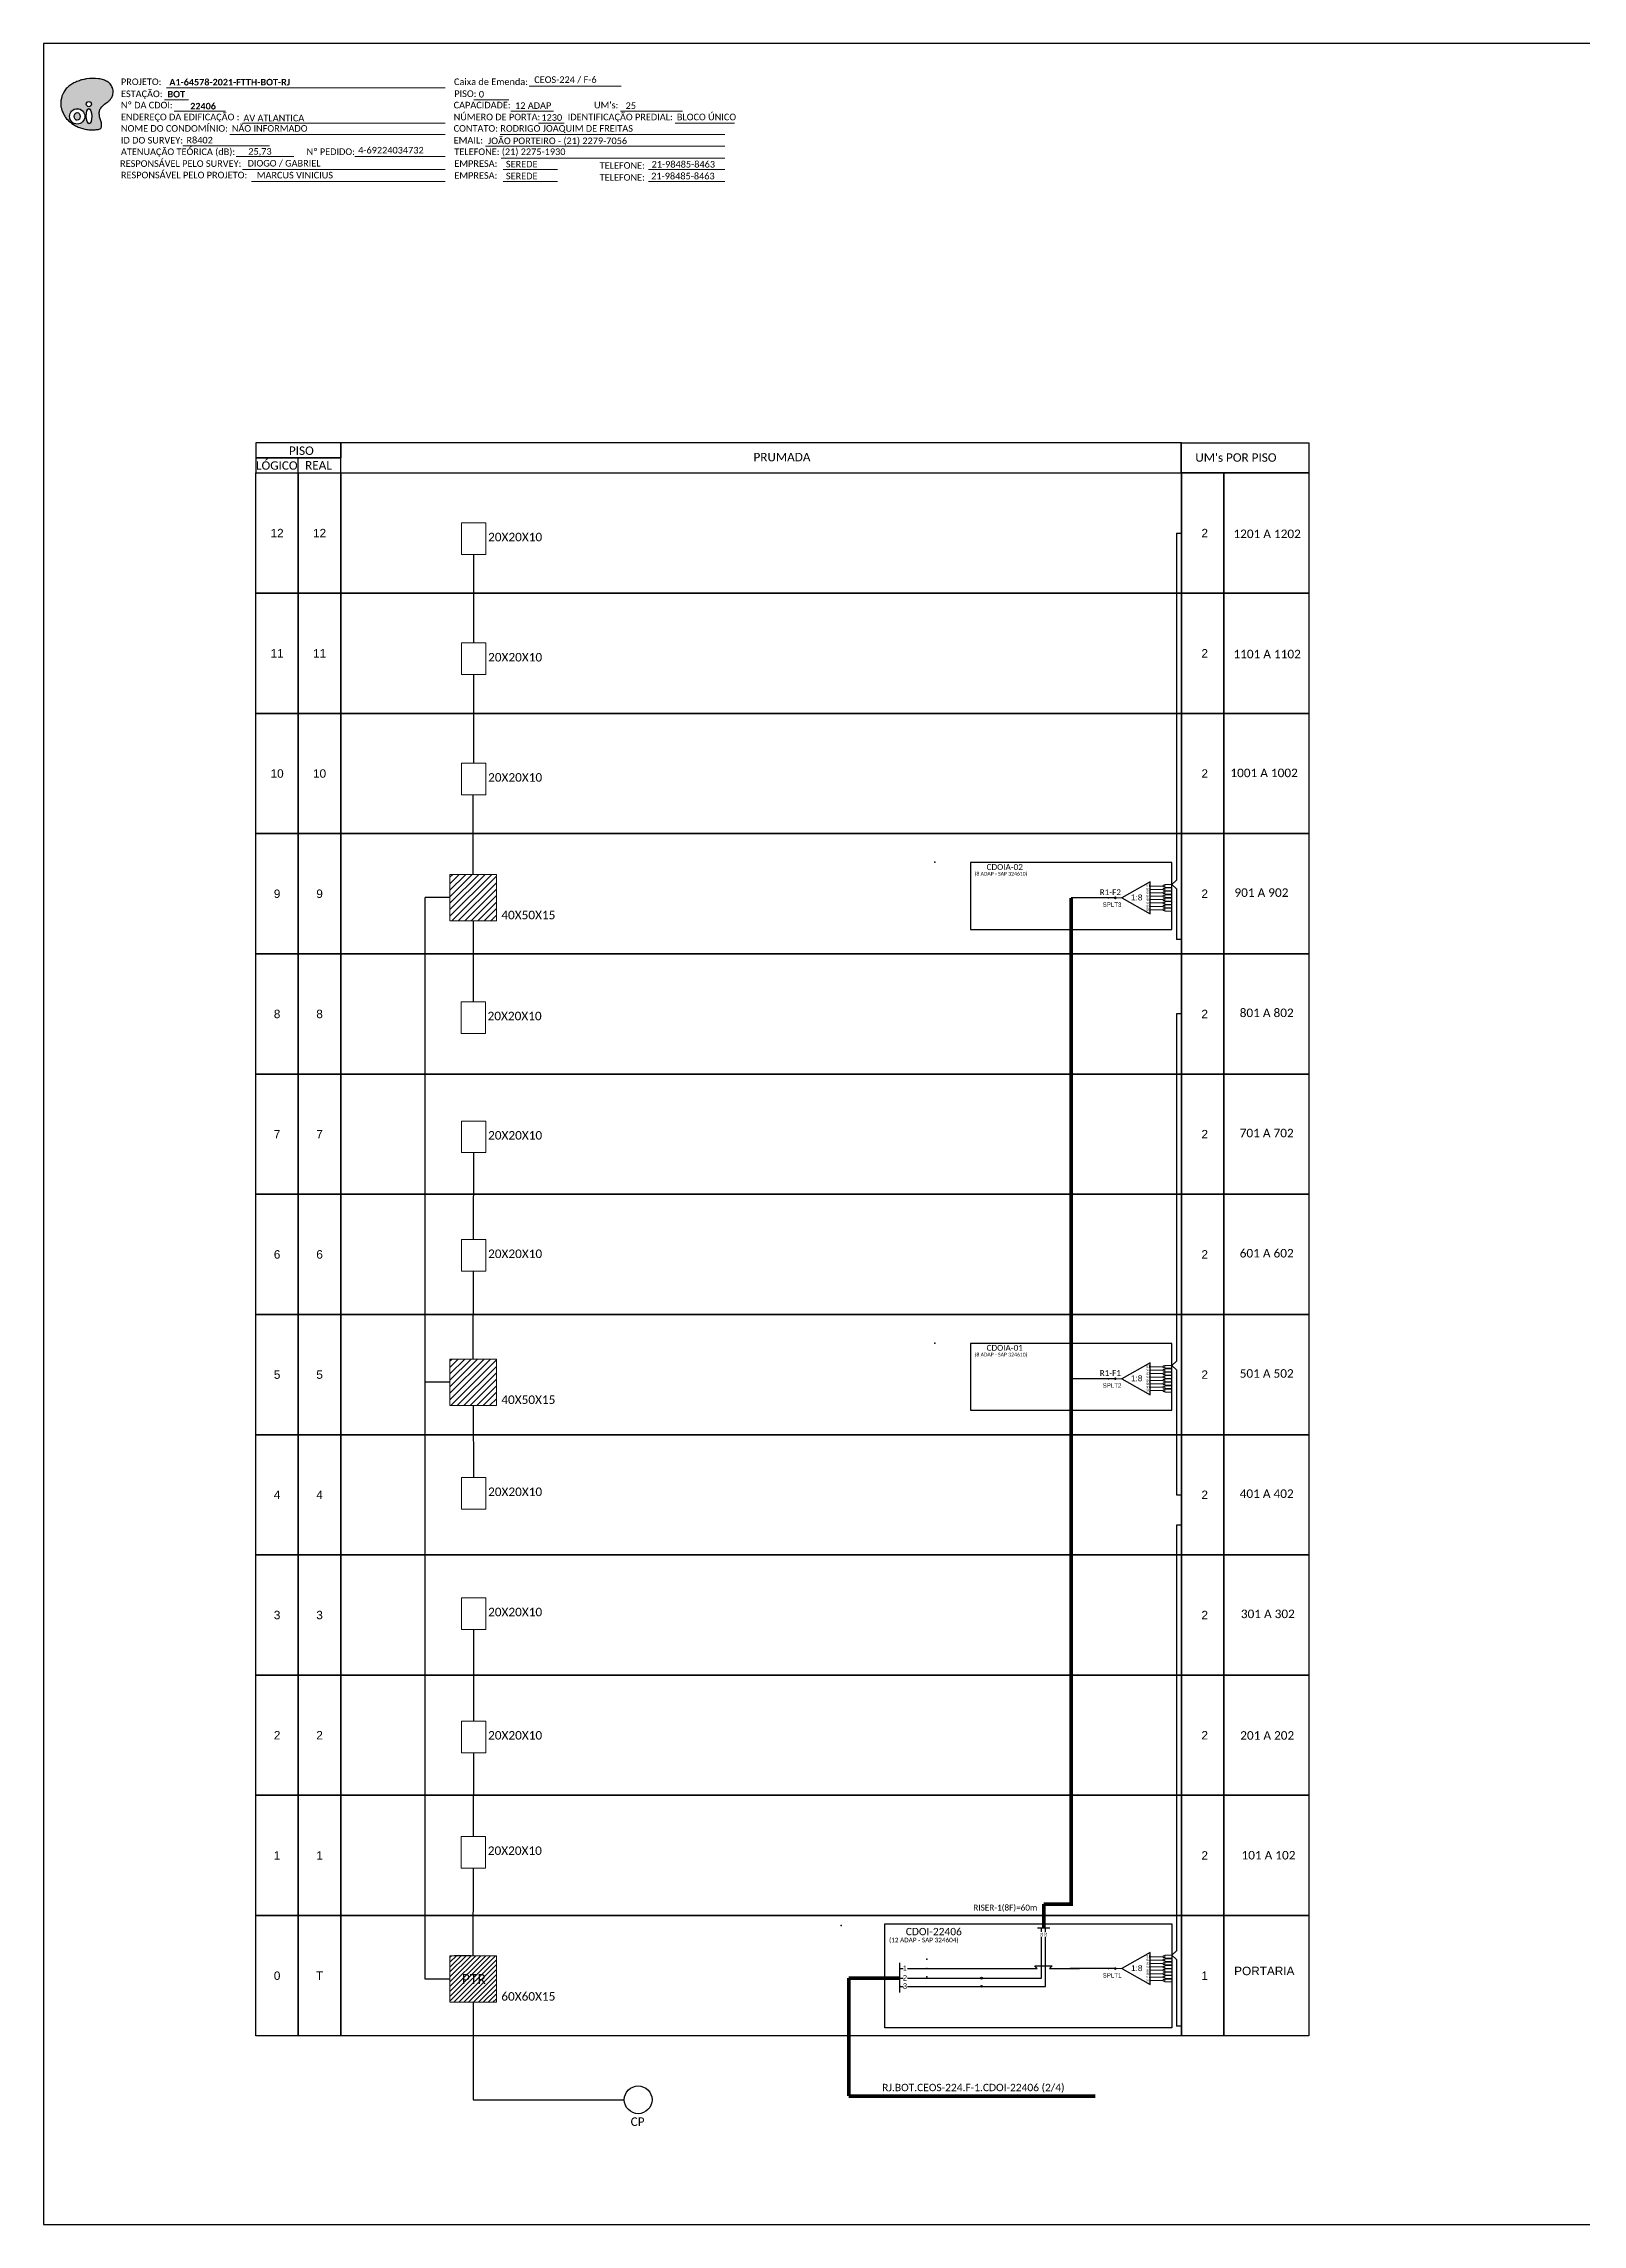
# Model space of a CAD drawing. Header units: inches. Extents: x 4735 to 6467, y 1468 to 2062.
# Drawn here: x 5629 to 6048, y 1468 to 2062 of the extents above; entities that cross this region are included whole.
import ezdxf
from ezdxf.enums import TextEntityAlignment as Align

# ---------------------------------------------------------------- set-up
doc = ezdxf.new("R2010")
doc.units = ezdxf.units.IN
doc.header["$MEASUREMENT"] = 0
doc.styles.add('ARIAL', font='arial.ttf')
doc.styles.add('WMF-Calibri0', font='calibri.ttf')
doc.styles.add('WMF-Calibri1', font='calibrib.ttf')

# ---------------------------------------------------------------- blocks, each defined once
blk = doc.blocks.new('A$C415C251F')
at = {"color": 3}
blk.add_point((0, 0), dxfattribs=at)
blk = doc.blocks.new('LEG_CDOIA8_C-SPLT_ESQ')
at = {"color": 3, "extrusion": (0, 0, -1), "xscale": -1, "zscale": -1}
blk.add_blockref('A$C415C251F', (0, 0), dxfattribs=at)
at = {"color": 1, "style": 'WMF-Calibri0', "flags": 4}
blk.add_attdef('MODELO', text='', height=1.5, dxfattribs=at).set_placement((22.54, -4.54), align=Align.CENTER)
blk.add_attdef('CDO', (21.44, -2.61), '', height=2, dxfattribs=at)
at = {"style": 'ARIAL', "flags": 4}
blk.add_attdef('SPLITAGEM', text='', height=1.5, dxfattribs=at).set_placement((18.61, -12.59), align=Align.CENTER)
blk = doc.blocks.new('SPLT_1-8_SC-APC')
at = {"color": 1}
blk.add_lwpolyline([(-7.37, -2.1), (-17.04, -7.55), (-7.37, -13), (-7.37, -2.1)], dxfattribs=at)
at = {"color": 3, "lineweight": 0}
for points in [[(-2.99, -3.51), (-7.37, -3.51)], [(-7.37, -4.66), (-2.99, -4.66)], [(-7.37, -5.82), (-2.99, -5.82)], [(-7.37, -6.97), (-2.99, -6.97)], [(-2.41, -3.02), (-2.41, -4)], [(-2.41, -3.02), (0, -3.02)], [(-2.41, -4), (0, -4)], [(-2.41, -4.17), (-2.41, -5.16)], [(-2.41, -4.17), (0, -4.17)], [(-2.41, -5.16), (0, -5.16)], [(-2.41, -5.32), (-2.41, -6.31)], [(-2.41, -5.32), (0, -5.32)], [(-2.41, -6.31), (0, -6.31)], [(-2.41, -6.48), (-2.41, -7.46)], [(-2.41, -6.48), (0, -6.48)], [(-7.37, -8.12), (-2.99, -8.12)], [(-7.37, -9.28), (-2.99, -9.28)], [(-7.37, -10.43), (-2.99, -10.43)], [(-7.37, -11.58), (-2.99, -11.58)], [(-2.41, -7.46), (0, -7.46)], [(-2.41, -7.63), (-2.41, -8.62)], [(-2.41, -7.63), (0, -7.63)], [(-2.41, -8.62), (0, -8.62)], [(-2.41, -8.78), (-2.41, -9.77)], [(-2.41, -8.78), (0, -8.78)], [(-2.41, -9.77), (0, -9.77)], [(-2.41, -9.94), (-2.41, -10.92)], [(-2.41, -9.94), (0, -9.94)], [(-2.41, -10.92), (0, -10.92)], [(-2.41, -11.09), (-2.41, -12.08)], [(-2.41, -11.09), (0, -11.09)], [(-2.41, -12.08), (0, -12.08)]]:
    blk.add_lwpolyline(points, dxfattribs=at)
for points in [[(-2.99, -3.22), (-2.41, -3.22), (-2.41, -3.8), (-2.99, -3.8)], [(-2.99, -4.38), (-2.41, -4.38), (-2.41, -4.95), (-2.99, -4.95)], [(-2.99, -5.53), (-2.41, -5.53), (-2.41, -6.1), (-2.99, -6.1)], [(-2.99, -6.68), (-2.41, -6.68), (-2.41, -7.26), (-2.99, -7.26)], [(-2.99, -7.84), (-2.41, -7.84), (-2.41, -8.41), (-2.99, -8.41)], [(-2.99, -8.99), (-2.41, -8.99), (-2.41, -9.56), (-2.99, -9.56)], [(-2.99, -10.14), (-2.41, -10.14), (-2.41, -10.72), (-2.99, -10.72)], [(-2.99, -11.3), (-2.41, -11.3), (-2.41, -11.87), (-2.99, -11.87)]]:
    blk.add_lwpolyline(points, close=True, dxfattribs=at)
at = {"color": 1, "lineweight": 0}
blk.add_lwpolyline([(-17.04, -7.55), (-19.26, -7.55)], dxfattribs=at)
at = {"color": 1, "style": 'ARIAL'}
for s, height, p in [('1:8', 2, (-13.91, -8.4)), ('S1', 0.75, (-8.74, -3.78)), ('S2', 0.75, (-8.74, -4.97)), ('S3', 0.75, (-8.74, -6.18)), ('S4', 0.75, (-8.74, -7.36)), ('S5', 0.75, (-8.74, -8.57)), ('S6', 0.75, (-8.74, -9.69)), ('S7', 0.75, (-8.74, -10.78)), ('S8', 0.75, (-8.74, -11.9))]:
    blk.add_text(s, height=height, dxfattribs=at).set_placement(p)
blk = doc.blocks.new('SPLITTER_')
blk.add_point((0, 0))
at = {"style": 'ARIAL', "flags": 4}
blk.add_attdef('SPLT', (0, -3.26), '', height=1.5, dxfattribs=at)
blk = doc.blocks.new('OI')
h = blk.add_hatch(color=40)
edge = h.paths.add_edge_path()
edge.add_spline(control_points=[(4.35, -0.67), (3.92, -0.99), (3.26, -1.5), (2.81, -2.59), (2.9, -3.5), (3.06, -4.27), (3.31, -4.85), (3.37, -5.39), (3.4, -5.88), (3.2, -6.4), (2.54, -6.61), (1.65, -6.63), (0.55, -6.67), (-0.56, -6.42), (-1.61, -6.14), (-2.77, -5.61), (-3.92, -4.77), (-4.89, -3.7), (-5.34, -2.65), (-5.6, -1.94), (-5.85, -0.96), (-5.71, 0.47), (-5.1, 2.02), (-4.14, 3.02), (-3.3, 3.61), (-2.37, 4.16), (-1.36, 4.44), (-0.56, 4.7), (0.79, 4.85), (2.24, 4.97), (3.79, 4.57), (4.67, 4.21), (5.44, 3.65), (5.76, 2.99), (6.03, 2.21), (6.01, 1.46), (5.72, 0.64), (5.31, 0.08), (4.88, -0.38), (4.51, -0.55), (4.35, -0.67)], knot_values=[0, 0, 0, 0, 1.60434, 2.417191, 3.427595, 4.282808, 4.776746, 5.304182, 5.888771, 6.258406, 6.858137, 7.79129, 8.986195, 10.124242, 11.187857, 12.242908, 13.953784, 15.414161, 16.515391, 17.349188, 17.675853, 19.552021, 21.515531, 22.568638, 23.63245, 24.621084, 25.782718, 26.745347, 27.142653, 29.870543, 31.004649, 31.921532, 32.709589, 33.801391, 34.042471, 35.192333, 35.971461, 36.628871, 37.254359, 37.836911, 37.836911, 37.836911, 37.836911], degree=3, periodic=0)
h.paths.add_polyline_path([(1.13, -0.87, -1), (-0.04, -0.87, -1)], flags=16)
edge = h.paths.add_edge_path(flags=16)
edge.add_ellipse((0.56, -3.59), major_axis=(-0.02, 1.71), ratio=0.361305, start_angle=0, end_angle=360)
h.paths.add_polyline_path([(-0.36, -3.62, -1), (-3.8, -3.62, -1)], flags=16)
edge = h.paths.add_edge_path(flags=0)
edge.add_ellipse((-2.08, -3.62), major_axis=(0, 0.885), ratio=0.758294, start_angle=0, end_angle=360)
at = {"color": 40}
for centre, radius in [((-2.08, -3.62), 1.72), ((0.54, -0.87), 0.587)]:
    blk.add_circle(centre, radius, dxfattribs=at)
blk.add_ellipse((-2.08, -3.62), major_axis=(0, 0.885), ratio=0.758294, start_param=-3.141592653589792, end_param=3.141592653589792, dxfattribs=at)
blk.add_ellipse((0.56, -3.59), major_axis=(-0.02, 1.71), ratio=0.361305, dxfattribs=at)
at = {"color": 40, "start_tangent": (-0.800898, -0.598801), "end_tangent": (-0.800898, -0.598801)}
blk.add_spline([(4.35, -0.67), (3.2, -1.78), (2.9, -2.54), (2.92, -3.55), (3.12, -4.38), (3.28, -4.85), (3.37, -5.37), (3.35, -5.95), (3.2, -6.29), (2.66, -6.55), (1.73, -6.63), (0.54, -6.62), (-0.58, -6.41), (-1.6, -6.11), (-2.56, -5.67), (-3.95, -4.67), (-4.89, -3.56), (-5.37, -2.56), (-5.64, -1.78), (-5.72, -1.46), (-5.63, 0.42), (-4.84, 2.22), (-4.13, 2.99), (-3.27, 3.62), (-2.4, 4.09), (-1.3, 4.47), (-0.37, 4.72), (0.02, 4.77), (2.75, 4.8), (3.85, 4.53), (4.69, 4.16), (5.31, 3.68), (5.85, 2.73), (5.93, 2.5), (5.94, 1.35), (5.67, 0.62), (5.29, 0.08), (4.84, -0.36), (4.35, -0.67)], degree=3, dxfattribs=at)

msp = doc.modelspace()

# ---------------------------------------------------------------- hatches: boundary and pattern name
h = msp.add_hatch()
h.set_pattern_fill('ANSI31', color=1, scale=10, style=0)
h.set_pattern_definition([(45, (4324.9202, 1491.919), (-0.8838835, 0.8838835), [])])
h.paths.add_polyline_path([(5752.24, 1836.08), (5739.59, 1836.08), (5739.59, 1823.44), (5752.24, 1823.44)])
h = msp.add_hatch(color=3)
h.dxf.hatch_style = 1
edge = h.paths.add_edge_path()
edge.add_arc((5920.89, 1829.69), 0.242, 0, 360)
h = msp.add_hatch()
h.set_pattern_fill('ANSI31', color=1, scale=10, style=0)
h.set_pattern_definition([(45, (4324.9202, 1459.1752), (-0.8838835, 0.8838835), [])])
h.paths.add_polyline_path([(5752.24, 1704.06), (5739.59, 1704.06), (5739.59, 1691.42), (5752.24, 1691.42)])
h = msp.add_hatch(color=3)
h.dxf.hatch_style = 1
edge = h.paths.add_edge_path()
edge.add_arc((5920.89, 1698.72), 0.242, 0, 360)
h = msp.add_hatch()
h.set_pattern_fill('ANSI31', color=1, scale=7.526522, style=0)
h.set_pattern_definition([(45, (5516.7425, 1214.4854), (-0.6652568, 0.6652568), [])])
h.paths.add_polyline_path([(5752.24, 1541.53), (5739.59, 1541.53), (5739.59, 1528.89), (5752.24, 1528.89)])
h.paths.add_polyline_path([(5742.16, 1533.16), (5750.12, 1533.16), (5750.12, 1537.23), (5742.16, 1537.23)], flags=24)
h = msp.add_hatch(color=3)
h.dxf.hatch_style = 1
edge = h.paths.add_edge_path()
edge.add_arc((5884.41, 1535.45), 0.242, 0, 360)
h = msp.add_hatch(color=3)
h.dxf.hatch_style = 1
edge = h.paths.add_edge_path()
edge.add_arc((5884.41, 1533.21), 0.242, 0, 360)
h = msp.add_hatch(color=3)
h.dxf.hatch_style = 1
edge = h.paths.add_edge_path()
edge.add_arc((5920.89, 1538.04), 0.242, 0, 360)

# ---------------------------------------------------------------- linework, layer by layer
at = {"color": 5}
for p, q in [((5920.89, 1829.69), (5908.86, 1829.69)), ((5920.89, 1698.72), (5908.86, 1698.72))]:
    msp.add_line(p, q, dxfattribs=at)
msp.add_line((5745.33, 1541.53), (5740.79, 1541.53))
at = {"color": 3}
msp.add_line((5920.89, 1538.04), (5908.62, 1538.04), dxfattribs=at)
for points in [[(5628.87, 1468.37), (6467.43, 1468.37), (6467.43, 2062.37), (5628.87, 2062.37), (5628.87, 1468.37)], [(5698.27, 1945.42), (5698.27, 1949.53)], [(5709.85, 1945.42), (5938.87, 1945.42), (5938.87, 1953.64), (5709.85, 1953.64), (5709.85, 1953.64), (5709.85, 1949.53)], [(5938.85, 1945.42), (5938.85, 1953.64)]]:
    msp.add_lwpolyline(points)
at = {"color": 7, "lineweight": 0}
for points in [[(5662.34, 2050.33), (5738.31, 2050.33)], [(5761.15, 2050.82), (5786.28, 2050.82)], [(5661.82, 2047.05), (5668.37, 2047.05)], [(5664.48, 2043.98), (5678.43, 2043.98)], [(5746.11, 2047.1), (5755.59, 2047.1)], [(5756.16, 2043.98), (5767.77, 2043.98)], [(5786.1, 2043.98), (5802.96, 2043.98)], [(5679.64, 2037.64), (5738.31, 2037.64)], [(5683.05, 2040.75), (5738.31, 2040.75)], [(5753.27, 2037.64), (5814.5, 2037.64)], [(5763.74, 2040.75), (5770.69, 2040.75)], [(5800.91, 2040.75), (5817.09, 2040.75)], [(5666.8, 2034.57), (5690.43, 2034.57)], [(5681.34, 2031.6), (5697.01, 2031.6)], [(5713.67, 2031.61), (5738.17, 2031.61)], [(5714.17, 2031.61), (5738.32, 2031.61)], [(5749.23, 2034.4), (5814.5, 2034.4)], [(5683.05, 2028.05), (5738.31, 2028.05)], [(5753.52, 2031.16), (5814.5, 2031.16)], [(5754.13, 2028.05), (5768.93, 2028.05)], [(5793.73, 2028.05), (5814.5, 2028.05)], [(5685.54, 2024.81), (5738.31, 2024.81)], [(5754.13, 2024.81), (5768.93, 2024.81)], [(5793.73, 2024.81), (5814.5, 2024.81)]]:
    msp.add_lwpolyline(points, dxfattribs=at)
at = {"color": 0}
for points in [[(5686.7, 1949.53), (5709.85, 1949.53), (5709.85, 1953.64), (5686.7, 1953.64)], [(5686.7, 1945.42), (5709.85, 1945.42), (5709.85, 1949.53), (5686.7, 1949.53)]]:
    msp.add_lwpolyline(points, close=True, dxfattribs=at)
for points in [[(5938.87, 1953.64), (5973.59, 1953.64), (5973.59, 1945.42), (5938.87, 1945.42)], [(5686.7, 1945.42), (5698.27, 1945.42), (5698.27, 1912.67), (5686.7, 1912.67)], [(5698.27, 1945.42), (5709.85, 1945.42), (5709.85, 1912.67), (5698.27, 1912.67)], [(5709.85, 1945.42), (5938.87, 1945.42), (5938.87, 1912.67), (5709.85, 1912.67)], [(5938.87, 1945.42), (5950.44, 1945.42), (5950.44, 1912.67), (5938.87, 1912.67)], [(5950.44, 1945.42), (5973.59, 1945.42), (5973.59, 1912.67), (5950.44, 1912.67)], [(5686.7, 1912.67), (5698.27, 1912.67), (5698.27, 1879.93), (5686.7, 1879.93)], [(5698.27, 1912.67), (5709.85, 1912.67), (5709.85, 1879.93), (5698.27, 1879.93)], [(5709.85, 1912.67), (5938.87, 1912.67), (5938.87, 1879.93), (5709.85, 1879.93)], [(5938.87, 1912.67), (5950.44, 1912.67), (5950.44, 1879.93), (5938.87, 1879.93)], [(5950.44, 1912.67), (5973.59, 1912.67), (5973.59, 1879.93), (5950.44, 1879.93)], [(5686.7, 1879.93), (5698.27, 1879.93), (5698.27, 1847.19), (5686.7, 1847.19)], [(5698.27, 1879.93), (5709.85, 1879.93), (5709.85, 1847.19), (5698.27, 1847.19)], [(5709.85, 1879.93), (5938.87, 1879.93), (5938.87, 1847.19), (5709.85, 1847.19)], [(5938.87, 1879.93), (5950.44, 1879.93), (5950.44, 1847.19), (5938.87, 1847.19)], [(5950.44, 1879.93), (5973.59, 1879.93), (5973.59, 1847.19), (5950.44, 1847.19)], [(5686.7, 1847.19), (5698.27, 1847.19), (5698.27, 1814.44), (5686.7, 1814.44)], [(5698.27, 1847.19), (5709.85, 1847.19), (5709.85, 1814.44), (5698.27, 1814.44)], [(5709.85, 1847.19), (5938.87, 1847.19), (5938.87, 1814.44), (5709.85, 1814.44)], [(5938.87, 1847.19), (5950.44, 1847.19), (5950.44, 1814.44), (5938.87, 1814.44)], [(5950.44, 1847.19), (5973.59, 1847.19), (5973.59, 1814.44), (5950.44, 1814.44)], [(5686.7, 1814.44), (5698.27, 1814.44), (5698.27, 1781.7), (5686.7, 1781.7)], [(5698.27, 1814.44), (5709.85, 1814.44), (5709.85, 1781.7), (5698.27, 1781.7)], [(5709.85, 1814.44), (5938.87, 1814.44), (5938.87, 1781.7), (5709.85, 1781.7)], [(5938.87, 1814.44), (5950.44, 1814.44), (5950.44, 1781.7), (5938.87, 1781.7)], [(5950.44, 1814.44), (5973.59, 1814.44), (5973.59, 1781.7), (5950.44, 1781.7)], [(5686.7, 1781.7), (5698.27, 1781.7), (5698.27, 1748.96), (5686.7, 1748.96)], [(5698.27, 1781.7), (5709.85, 1781.7), (5709.85, 1748.96), (5698.27, 1748.96)], [(5709.85, 1781.7), (5938.87, 1781.7), (5938.87, 1748.96), (5709.85, 1748.96)], [(5938.87, 1781.7), (5950.44, 1781.7), (5950.44, 1748.96), (5938.87, 1748.96)], [(5950.44, 1781.7), (5973.59, 1781.7), (5973.59, 1748.96), (5950.44, 1748.96)], [(5686.7, 1748.96), (5698.27, 1748.96), (5698.27, 1716.21), (5686.7, 1716.21)], [(5698.27, 1748.96), (5709.85, 1748.96), (5709.85, 1716.21), (5698.27, 1716.21)], [(5709.85, 1748.96), (5938.87, 1748.96), (5938.87, 1716.21), (5709.85, 1716.21)], [(5938.87, 1748.96), (5950.44, 1748.96), (5950.44, 1716.21), (5938.87, 1716.21)], [(5950.44, 1748.96), (5973.59, 1748.96), (5973.59, 1716.21), (5950.44, 1716.21)], [(5686.7, 1716.21), (5698.27, 1716.21), (5698.27, 1683.47), (5686.7, 1683.47)], [(5698.27, 1716.21), (5709.85, 1716.21), (5709.85, 1683.47), (5698.27, 1683.47)], [(5709.85, 1716.21), (5938.87, 1716.21), (5938.87, 1683.47), (5709.85, 1683.47)], [(5938.87, 1716.21), (5950.44, 1716.21), (5950.44, 1683.47), (5938.87, 1683.47)], [(5950.44, 1716.21), (5973.59, 1716.21), (5973.59, 1683.47), (5950.44, 1683.47)], [(5686.7, 1683.47), (5698.27, 1683.47), (5698.27, 1650.73), (5686.7, 1650.73)], [(5698.27, 1683.47), (5709.85, 1683.47), (5709.85, 1650.73), (5698.27, 1650.73)], [(5709.85, 1683.47), (5938.87, 1683.47), (5938.87, 1650.73), (5709.85, 1650.73)], [(5938.87, 1683.47), (5950.44, 1683.47), (5950.44, 1650.73), (5938.87, 1650.73)], [(5950.44, 1683.47), (5973.59, 1683.47), (5973.59, 1650.73), (5950.44, 1650.73)], [(5686.7, 1650.73), (5698.27, 1650.73), (5698.27, 1617.98), (5686.7, 1617.98)], [(5698.27, 1650.73), (5709.85, 1650.73), (5709.85, 1617.98), (5698.27, 1617.98)], [(5709.85, 1650.73), (5938.87, 1650.73), (5938.87, 1617.98), (5709.85, 1617.98)], [(5938.87, 1650.73), (5950.44, 1650.73), (5950.44, 1617.98), (5938.87, 1617.98)], [(5950.44, 1650.73), (5973.59, 1650.73), (5973.59, 1617.98), (5950.44, 1617.98)], [(5686.7, 1617.98), (5698.27, 1617.98), (5698.27, 1585.24), (5686.7, 1585.24)], [(5698.27, 1617.98), (5709.85, 1617.98), (5709.85, 1585.24), (5698.27, 1585.24)], [(5709.85, 1617.98), (5938.87, 1617.98), (5938.87, 1585.24), (5709.85, 1585.24)], [(5938.87, 1617.98), (5950.44, 1617.98), (5950.44, 1585.24), (5938.87, 1585.24)], [(5950.44, 1617.98), (5973.59, 1617.98), (5973.59, 1585.24), (5950.44, 1585.24)], [(5686.7, 1585.24), (5698.27, 1585.24), (5698.27, 1552.49), (5686.7, 1552.49)], [(5698.27, 1585.24), (5709.85, 1585.24), (5709.85, 1552.49), (5698.27, 1552.49)], [(5709.85, 1585.24), (5938.87, 1585.24), (5938.87, 1552.49), (5709.85, 1552.49)], [(5938.87, 1585.24), (5950.44, 1585.24), (5950.44, 1552.49), (5938.87, 1552.49)], [(5950.44, 1585.24), (5973.59, 1585.24), (5973.59, 1552.49), (5950.44, 1552.49)], [(5686.7, 1552.49), (5698.27, 1552.49), (5698.27, 1519.75), (5686.7, 1519.75)], [(5698.27, 1552.49), (5709.85, 1552.49), (5709.85, 1519.75), (5698.27, 1519.75)], [(5709.85, 1552.49), (5938.87, 1552.49), (5938.87, 1519.75), (5709.85, 1519.75)], [(5938.87, 1552.49), (5950.44, 1552.49), (5950.44, 1519.75), (5938.87, 1519.75)], [(5950.44, 1552.49), (5973.59, 1552.49), (5973.59, 1519.75), (5950.44, 1519.75)]]:
    msp.add_lwpolyline(points, close=True)
at = {"color": 0, "lineweight": 0}
for points in [[(5742.74, 1931.87), (5749.36, 1931.87), (5749.36, 1923.25), (5742.74, 1923.25)], [(5742.74, 1899.13), (5749.36, 1899.13), (5749.36, 1890.51), (5742.74, 1890.51)], [(5742.74, 1866.38), (5749.36, 1866.38), (5749.36, 1857.76), (5742.74, 1857.76)], [(5742.6, 1801.41), (5749.23, 1801.41), (5749.23, 1792.79), (5742.6, 1792.79)], [(5742.74, 1768.91), (5749.36, 1768.91), (5749.36, 1760.29), (5742.74, 1760.29)], [(5742.74, 1736.63), (5749.36, 1736.63), (5749.36, 1728.01), (5742.74, 1728.01)], [(5742.74, 1671.81), (5749.36, 1671.81), (5749.36, 1663.19), (5742.74, 1663.19)], [(5742.74, 1639.05), (5749.36, 1639.05), (5749.36, 1630.43), (5742.74, 1630.43)], [(5742.74, 1605.48), (5749.36, 1605.48), (5749.36, 1596.86), (5742.74, 1596.86)], [(5742.66, 1574.06), (5749.28, 1574.06), (5749.28, 1565.44), (5742.66, 1565.44)]]:
    msp.add_lwpolyline(points, close=True, dxfattribs=at)
at = {"color": 3}
for points in [[(5937.55, 1929.05), (5938.87, 1929.05)], [(5937.55, 1929.05), (5937.55, 1834.52)], [(5746.05, 1899.13), (5746.05, 1923.25)], [(5746.05, 1866.38), (5746.05, 1890.51)], [(5745.91, 1836.08), (5745.91, 1857.76)], [(5739.59, 1535.21), (5732.81, 1535.21), (5732.81, 1829.76)], [(5739.59, 1829.76), (5732.81, 1829.76)], [(5937.55, 1834.52), (5936.29, 1833.32), (5937.55, 1832.11), (5937.55, 1832.11)], [(5937.55, 1832.11), (5937.55, 1818.32)], [(5745.91, 1823.44), (5745.91, 1801.41)], [(5937.55, 1818.32), (5937.55, 1818.32)], [(5938.87, 1818.32), (5937.55, 1818.32)], [(5938.87, 1798.07), (5937.55, 1798.07)], [(5937.55, 1798.07), (5937.55, 1703.51)], [(5745.99, 1736.63), (5746.05, 1760.29)], [(5745.91, 1704.06), (5745.97, 1728.01)], [(5937.55, 1703.51), (5936.32, 1702.34), (5937.55, 1701.16)], [(5937.55, 1701.16), (5937.55, 1667.1)], [(5739.59, 1697.74), (5732.81, 1697.74)], [(5745.91, 1691.42), (5746.03, 1671.81)], [(5937.55, 1667.1), (5938.87, 1667.1)], [(5937.55, 1658.84), (5937.52, 1542.84)], [(5938.87, 1658.84), (5937.55, 1658.84)], [(5746.05, 1605.48), (5746.05, 1630.43)], [(5745.99, 1574.06), (5746.05, 1596.86)], [(5745.91, 1541.53), (5745.97, 1565.44)], [(5899.59, 1538.04), (5898.91, 1538.8), (5903.63, 1538.8), (5902.99, 1538.04)], [(5937.52, 1542.84), (5936.3, 1541.67), (5937.52, 1540.49)], [(5937.53, 1540.49), (5937.55, 1522.4)], [(5862.04, 1538.04), (5863.12, 1538.04)], [(5864.23, 1538.04), (5899.59, 1538.04)], [(5902.99, 1538.04), (5911.15, 1538.04)], [(5745.91, 1528.89), (5745.91, 1502.31), (5787.09, 1502.31)], [(5938.87, 1522.4), (5937.55, 1522.4)]]:
    msp.add_lwpolyline(points, dxfattribs=at)
at = {"color": 1, "lineweight": 0}
for points in [[(5739.59, 1836.08), (5752.24, 1836.08), (5752.24, 1823.44), (5739.59, 1823.44)], [(5739.59, 1704.06), (5752.24, 1704.06), (5752.24, 1691.42), (5739.59, 1691.42)], [(5739.59, 1541.53), (5752.24, 1541.53), (5752.24, 1528.89), (5739.59, 1528.89)]]:
    msp.add_lwpolyline(points, close=True, dxfattribs=at)
at = {"color": 1}
for points in [[(5936.32, 1839.29), (5881.42, 1839.29), (5881.42, 1821.12), (5936.32, 1821.12)], [(5936.32, 1708.31), (5881.42, 1708.31), (5881.42, 1690.15), (5936.32, 1690.15)], [(5858.06, 1550.25), (5936.3, 1550.25), (5936.3, 1521.9), (5858.06, 1521.9)]]:
    msp.add_lwpolyline(points, close=True, dxfattribs=at)
at = {"color": 5, "const_width": 1}
for points in [[(5908.86, 1829.69), (5908.86, 1555.63), (5901.37, 1555.63)], [(5901.37, 1549.19), (5901.37, 1555.63)]]:
    msp.add_lwpolyline(points, dxfattribs=at)
at = {"color": 5}
for points in [[(5884.41, 1533.21), (5901.89, 1533.21), (5901.89, 1546.61)], [(5884.41, 1535.45), (5900.73, 1535.45), (5900.73, 1546.61)], [(5899.68, 1549.19), (5903.06, 1549.19)], [(5900.73, 1548.06), (5900.73, 1549.19)], [(5901.89, 1548.06), (5901.89, 1549.19)]]:
    msp.add_lwpolyline(points, dxfattribs=at)
at = {"color": 1}
msp.add_lwpolyline([(5862.04, 1539.66), (5862.04, 1531.51)], dxfattribs=at)
at = {"color": 1, "const_width": 1}
for points in [[(5848.27, 1535.45), (5862.04, 1535.45)], [(5848.27, 1535.45), (5848.27, 1503.3)], [(5848.27, 1503.3), (5915.4, 1503.3)]]:
    msp.add_lwpolyline(points, dxfattribs=at)
at = {"color": 2}
for points in [[(5862.04, 1535.45), (5863.12, 1535.45)], [(5864.23, 1535.45), (5884.41, 1535.45)]]:
    msp.add_lwpolyline(points, dxfattribs=at)
at = {"color": 0}
for points in [[(5862.04, 1533.21), (5863.12, 1533.21)], [(5864.23, 1533.21), (5884.41, 1533.21)]]:
    msp.add_lwpolyline(points, dxfattribs=at)
at = {"color": 3}
for centre in [(5920.89, 1829.69), (5920.89, 1698.72), (5884.41, 1535.45), (5884.41, 1533.21), (5920.89, 1538.04)]:
    msp.add_circle(centre, 0.242, dxfattribs=at)
msp.add_circle((5790.87, 1502.31), 3.78)

# ---------------------------------------------------------------- block references
at = {"color": 7, "xscale": 1.213923925163968, "yscale": 1.213923925164635, "zscale": 1.213923925163967, "rotation": 0.1532896024163693}
msp.add_blockref('OI', (5640.54, 2046.96), dxfattribs=at)
at = {"color": 3}
ref = msp.add_blockref('LEG_CDOIA8_C-SPLT_ESQ', (5871.71, 1839.39), dxfattribs=dict(at, xscale=0.8000000000465661, yscale=0.7999999999883585, zscale=0.8))
ref.add_attrib('CDO', 'CDOIA-02', (5885.82, 1837.3), dxfattribs={"color": 1, "height": 1.6, "style": 'WMF-Calibri0'})
ref.add_attrib('MODELO', '(8 ADAP - SAP 324610)', dxfattribs={"color": 1, "height": 1, "style": 'WMF-Calibri0'}).set_placement((5889.74, 1835.76), align=Align.CENTER)
ref = msp.add_blockref('SPLITTER_', (5918.98, 1829.69), dxfattribs=dict(xscale=0.8000000000465661, yscale=0.7999999999883585, zscale=0.8))
ref.add_attrib('SPLT', 'SPLT3', (5917.43, 1827.25), dxfattribs={"height": 1.2, "style": 'ARIAL'})
at = {"color": 3, "xscale": 0.8000000000465661, "yscale": 0.7999999999883585, "zscale": 0.8}
for p in [(5936.29, 1835.73), (5936.29, 1704.76), (5936.3, 1544.08)]:
    msp.add_blockref('SPLT_1-8_SC-APC', p, dxfattribs=at)
at = {"color": 3}
ref = msp.add_blockref('LEG_CDOIA8_C-SPLT_ESQ', (5871.71, 1708.42), dxfattribs=dict(at, xscale=0.8000000000465661, yscale=0.7999999999883585, zscale=0.8))
ref.add_attrib('CDO', 'CDOIA-01', (5885.82, 1706.33), dxfattribs={"color": 1, "height": 1.6, "style": 'WMF-Calibri0'})
ref.add_attrib('MODELO', '(8 ADAP - SAP 324610)', dxfattribs={"color": 1, "height": 1, "style": 'WMF-Calibri0'}).set_placement((5889.74, 1704.79), align=Align.CENTER)
ref = msp.add_blockref('SPLITTER_', (5918.98, 1698.72), dxfattribs=dict(xscale=0.8000000000465661, yscale=0.7999999999883585, zscale=0.8))
ref.add_attrib('SPLT', 'SPLT2', (5917.43, 1696.28), dxfattribs={"height": 1.2, "style": 'ARIAL'})
ref = msp.add_blockref('LEG_CDOIA8_C-SPLT_ESQ', (5846.16, 1549.74), dxfattribs=at)
ref.add_attrib('CDO', 'CDOI-22406', (5863.79, 1547.13), dxfattribs={"color": 1, "height": 2, "style": 'WMF-Calibri0'})
ref.add_attrib('MODELO', '(12 ADAP - SAP 324604)', dxfattribs={"color": 1, "height": 1.25, "style": 'WMF-Calibri0'}).set_placement((5868.7, 1545.2), align=Align.CENTER)
ref = msp.add_blockref('SPLITTER_', (5869.51, 1540.62), dxfattribs=dict(xscale=-1))
ref.add_attrib('SPLT', '1', (5862.98, 1537.36), dxfattribs={"height": 1.5, "style": 'ARIAL'})
ref = msp.add_blockref('SPLITTER_', (5869.51, 1535.79), dxfattribs=dict(xscale=-1))
ref.add_attrib('SPLT', '3', (5862.98, 1532.53), dxfattribs={"height": 1.5, "style": 'ARIAL'})
ref = msp.add_blockref('SPLITTER_', (5869.51, 1538.04), dxfattribs=dict(xscale=-1))
ref.add_attrib('SPLT', '2', (5862.98, 1534.78), dxfattribs={"height": 1.5, "style": 'ARIAL'})
ref = msp.add_blockref('SPLITTER_', (5918.99, 1538.04), dxfattribs=dict(xscale=0.8000000000465661, yscale=0.7999999999883585, zscale=0.8))
ref.add_attrib('SPLT', 'SPLT1', (5917.44, 1535.6), dxfattribs={"height": 1.2, "style": 'ARIAL'})

# ---------------------------------------------------------------- texts
at = {"color": 7, "lineweight": 0, "style": 'WMF-Calibri0'}
for s, height, p in [('PROJETO:', 1.793, (5649.94, 2051.08)), ('ESTAÇÃO:', 1.793, (5649.94, 2047.8)), ('Caixa de Emenda:', 1.7927, (5740.69, 2051.08)), ('PISO:', 1.793, (5740.77, 2047.84)), ('Nº DA CDOI:', 1.7927, (5649.94, 2044.73)), ('ENDEREÇO DA EDIFICAÇÃO :', 1.7927, (5649.94, 2041.49)), ('CAPACIDADE:', 1.7927, (5740.59, 2044.73)), ('NÚMERO DE PORTA:', 1.7927, (5740.59, 2041.49)), ('IDENTIFICAÇÃO PREDIAL:', 1.7927, (5771.67, 2041.49)), ("UM's:", 1.793, (5778.83, 2044.73)), ('BLOCO ÚNICO', 1.7927, (5801.41, 2041.49)), ('NOME DO CONDOMÍNIO:', 1.7927, (5649.94, 2038.38)), ('NÃO INFORMADO', 1.7927, (5680.15, 2038.38)), ('CONTATO: RODRIGO JOAQUIM DE FREITAS', 1.7927, (5740.59, 2038.38)), ('ATENUAÇÃO TEÓRICA (dB):', 1.7927, (5649.94, 2032.03)), ('ID DO SURVEY:', 1.7927, (5649.94, 2035.15)), ('Nº PEDIDO:', 1.793, (5700.53, 2032.04)), ('EMAIL:', 1.793, (5740.59, 2035.15)), ('TELEFONE: (21) 2275-1930', 1.7927, (5740.77, 2032.03)), ('RESPONSÁVEL PELO SURVEY:', 1.7927, (5649.7, 2028.8)), ('RESPONSÁVEL PELO PROJETO:', 1.7927, (5649.94, 2025.68)), ('EMPRESA:', 1.793, (5740.77, 2028.8)), ('EMPRESA:', 1.793, (5740.77, 2025.56)), ('TELEFONE:', 1.793, (5780.37, 2028.29)), ('TELEFONE:', 1.793, (5780.37, 2025.05))]:
    msp.add_text(s, height=height, dxfattribs=at).set_placement(p)
at = {"color": 7, "linetype": 'Continuous'}
for s, height, style, p in [('BOT', 1.793, 'WMF-Calibri1', (5662.62, 2047.71)), ('A1-64578-2021-FTTH-BOT-RJ', 1.7927, 'WMF-Calibri1', (5663.13, 2050.98)), ('0', 1.79, 'WMF-Calibri0', (5747.46, 2047.7)), ('CEOS-224 / F-6', 1.7927, 'WMF-Calibri0', (5762.55, 2051.66)), ('AV ATLANTICA', 1.7927, 'WMF-Calibri0', (5683.32, 2041.21)), ('1230', 1.793, 'WMF-Calibri0', (5764.5, 2041.35)), ('JOÃO PORTEIRO - (21) 2279-7056', 1.7927, 'WMF-Calibri0', (5749.94, 2035)), ('DIOGO / GABRIEL', 1.7927, 'WMF-Calibri0', (5684.45, 2028.89)), ('MARCUS VINICIUS', 1.7927, 'WMF-Calibri0', (5686.94, 2025.65)), ('SEREDE', 1.793, 'WMF-Calibri0', (5754.83, 2028.65)), ('SEREDE', 1.793, 'WMF-Calibri0', (5754.83, 2025.41)), ('21-98485-8463', 1.7927, 'WMF-Calibri0', (5794.43, 2025.41)), ('21-98485-8463', 1.7927, 'WMF-Calibri0', (5794.53, 2028.61))]:
    msp.add_text(s, height=height, dxfattribs=dict(at, style=style)).set_placement(p)
at = {"color": 7, "linetype": 'Continuous', "style": 'WMF-Calibri1'}
msp.add_text('22406', height=1.793, dxfattribs=at).set_placement((5672.32, 2044.44), align=Align.CENTER)
at = {"color": 0, "linetype": 'Continuous', "style": 'WMF-Calibri0'}
for s, p in [('12 ADAP', (5757.33, 2044.6)), ('25', (5787.45, 2044.58)), ('R8402', (5667.79, 2035.18))]:
    msp.add_text(s, height=1.793, dxfattribs=at).set_placement(p)
at = {"color": 0, "lineweight": 0, "style": 'WMF-Calibri0'}
msp.add_text('25,73', height=1.793, dxfattribs=at).set_placement((5684.64, 2032.12))
at = {"color": 7, "style": 'WMF-Calibri0'}
msp.add_text('4-69224034732', height=1.7927, dxfattribs=at).set_placement((5714.58, 2032.45))
at = {"color": 0, "style": 'WMF-Calibri0'}
for s, p in [('  LÓGICO', (5685.12, 1946.31)), ('     PISO', (5691.66, 1950.34)), ('    REAL', (5696.88, 1946.37)), ('PRUMADA', (5822.3, 1948.6)), ("UM's POR PISO", (5942.68, 1948.48))]:
    msp.add_text(s, height=2.3, dxfattribs=at).set_placement(p)
at = {"style": 'WMF-Calibri0'}
for s, height, p in [('20X20X10', 2.317, (5749.98, 1926.82)), ('1201 A 1202', 2.317, (5953.07, 1927.69)), ('20X20X10', 2.317, (5749.98, 1894.08)), ('1101 A 1102', 2.317, (5953.07, 1894.94)), ('20X20X10', 2.317, (5749.98, 1861.34)), ('1001 A 1002', 2.317, (5952.24, 1862.57)), ('901 A 902', 2.317, (5953.34, 1829.97)), ('40X50X15', 2.317, (5753.58, 1823.86)), ('20X20X10', 2.317, (5749.84, 1796.36)), ('801 A 802', 2.317, (5954.78, 1797.22)), ('20X20X10', 2.317, (5749.98, 1763.86)), ('701 A 702', 2.317, (5954.78, 1764.48)), ('20X20X10', 2.317, (5749.98, 1731.59)), ('601 A 602', 2.317, (5954.78, 1731.74)), ('501 A 502', 2.317, (5954.78, 1698.99)), ('40X50X15', 2.317, (5753.58, 1691.84)), ('20X20X10', 2.317, (5749.98, 1666.76)), ('401 A 402', 2.317, (5954.78, 1666.25)), ('20X20X10', 2.317, (5749.98, 1634.01)), ('301 A 302', 2.317, (5955.09, 1633.51)), ('20X20X10', 2.317, (5749.98, 1600.43)), ('201 A 202', 2.317, (5954.92, 1600.4)), ('20X20X10', 2.317, (5749.9, 1569.01)), ('101 A 102', 2.317, (5955.26, 1567.77)), ('PTR', 2.711, (5742.83, 1533.85)), ('60X60X15', 2.317, (5753.58, 1529.31)), ('CP', 2.317, (5788.82, 1495.2))]:
    msp.add_text(s, height=height, dxfattribs=at).set_placement(p)
at = {"color": 5, "style": 'WMF-Calibri0'}
for s, p in [('R1-F2', (5916.63, 1830.43)), ('R1-F1', (5916.63, 1699.46)), ('RISER-1(8F)=60m', (5882.2, 1553.86))]:
    msp.add_text(s, height=1.6, dxfattribs=at).set_placement(p)
at = {"style": 'ARIAL'}
for s, p in [('01', (5900.78, 1547.34)), ('02', (5901.9, 1547.34))]:
    msp.add_text(s, height=0.75, rotation=90, dxfattribs=at).set_placement(p, align=Align.MIDDLE_CENTER)
at = {"color": 1, "style": 'WMF-Calibri0'}
msp.add_text('RJ.BOT.CEOS-224.F-1.CDOI-22406 (2/4)', height=2, dxfattribs=at).set_placement((5857.35, 1504.66))
at = {"style": 'ARIAL', "flags": 12}
for tag, p in [('12', (5692.49, 1929.05)), ('12', (5704.06, 1929.05)), ('2', (5945.24, 1929.05)), ('11', (5692.49, 1896.3)), ('11', (5704.06, 1896.3)), ('2', (5945.24, 1896.3)), ('10', (5692.49, 1863.56)), ('10', (5704.06, 1863.56)), ('2', (5945.24, 1863.56)), ('9', (5692.49, 1830.82)), ('9', (5704.06, 1830.82)), ('2', (5945.24, 1830.82)), ('8', (5692.49, 1798.07)), ('8', (5704.06, 1798.07)), ('2', (5945.24, 1798.07)), ('7', (5692.49, 1765.33)), ('7', (5704.06, 1765.33)), ('2', (5945.24, 1765.33)), ('6', (5692.49, 1732.58)), ('6', (5704.06, 1732.58)), ('2', (5945.24, 1732.58)), ('5', (5692.49, 1699.84)), ('5', (5704.06, 1699.84)), ('2', (5945.24, 1699.84)), ('4', (5692.49, 1667.1)), ('4', (5704.06, 1667.1)), ('2', (5945.24, 1667.1)), ('3', (5692.49, 1634.35)), ('3', (5704.06, 1634.35)), ('2', (5945.24, 1634.35)), ('2', (5692.49, 1601.61)), ('2', (5704.06, 1601.61)), ('2', (5945.24, 1601.61)), ('1', (5692.49, 1568.87)), ('1', (5704.06, 1568.87)), ('2', (5945.24, 1568.87)), ('PORTARIA', (5961.48, 1537.41)), ('0', (5692.49, 1536.12)), ('T', (5704.06, 1536.12)), ('1', (5945.24, 1536.12))]:
    msp.add_attdef(tag, text='XX', height=2.3, dxfattribs=at).set_placement(p, align=Align.MIDDLE_CENTER)

doc.saveas('drawing.dxf')
